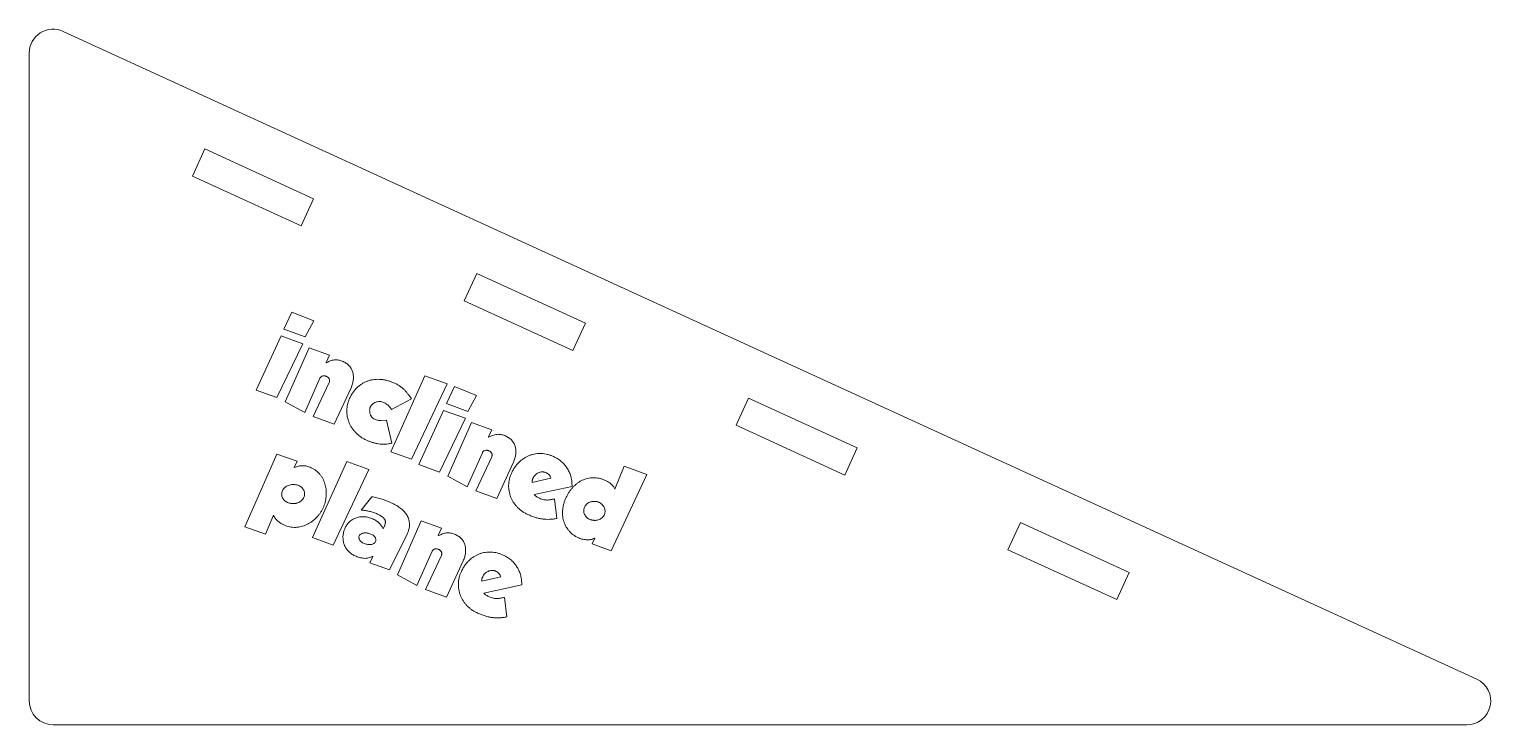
# Model space of a CAD drawing. Header units: inches. Extents: x 1.09 to 7.2, y 4.54 to 7.44.
import ezdxf

# ---------------------------------------------------------------- set-up
doc = ezdxf.new("R2010")
doc.units = ezdxf.units.IN
doc.header["$MEASUREMENT"] = 0

msp = doc.modelspace()

# ---------------------------------------------------------------- linework, layer by layer
at = {"color": 7, "linetype": 'Continuous', "lineweight": 15}
for p, q in [((7.1418, 4.7261), (1.2329, 7.4345)), ((1.0912, 7.3436), (1.0912, 4.6352)), ((1.8251, 6.943), (1.773, 6.8294)), ((2.2796, 6.7347), (1.8251, 6.943)), ((1.773, 6.8294), (2.2275, 6.621)), ((2.2275, 6.621), (2.2796, 6.7347)), ((2.9614, 6.4222), (2.9093, 6.3085)), ((3.4159, 6.2138), (2.9614, 6.4222)), ((2.9093, 6.3085), (3.3639, 6.1002)), ((2.1891, 6.2611), (2.1559, 6.1897)), ((2.2811, 6.2238), (2.1891, 6.2611)), ((2.1559, 6.1897), (2.2446, 6.1567)), ((2.2446, 6.1567), (2.2811, 6.2238)), ((3.3639, 6.1002), (3.4159, 6.2138)), ((2.1439, 6.1613), (2.0399, 5.9342)), ((2.1266, 5.9031), (2.235, 6.1283)), ((2.235, 6.1283), (2.1439, 6.1613)), ((2.2609, 6.111), (2.1615, 5.8856)), ((2.3459, 6.0803), (2.2609, 6.111)), ((2.332, 6.0499), (2.3459, 6.0803)), ((2.3336, 6.0492), (2.332, 6.0499)), ((2.7454, 5.9942), (2.603, 5.6762)), ((2.8376, 5.9606), (2.7454, 5.9942)), ((2.0399, 5.9342), (2.1266, 5.9031)), ((2.2427, 5.8413), (2.3062, 5.9841)), ((2.3449, 5.9669), (2.2781, 5.8242)), ((2.3664, 5.7923), (2.4362, 5.9446)), ((2.689, 5.6453), (2.8376, 5.9606)), ((2.8683, 5.9498), (2.835, 5.8784)), ((2.9603, 5.9125), (2.8683, 5.9498)), ((2.1615, 5.8856), (2.2427, 5.8413)), ((2.6053, 5.8537), (2.6885, 5.898)), ((2.835, 5.8784), (2.9238, 5.8454)), ((2.9238, 5.8454), (2.9603, 5.9125)), ((4.0977, 5.9013), (4.0456, 5.7877)), ((4.5523, 5.693), (4.0977, 5.9013)), ((2.2781, 5.8242), (2.3664, 5.7923)), ((2.5852, 5.8086), (2.5605, 5.8076)), ((2.6063, 5.7133), (2.5852, 5.8086)), ((2.8231, 5.85), (2.7191, 5.6229)), ((2.8058, 5.5918), (2.9141, 5.817)), ((2.9141, 5.817), (2.8231, 5.85)), ((2.9401, 5.7997), (2.8407, 5.5743)), ((3.025, 5.769), (2.9401, 5.7997)), ((3.0112, 5.7386), (3.025, 5.769)), ((4.0456, 5.7877), (4.5002, 5.5794)), ((3.0127, 5.738), (3.0112, 5.7386)), ((4.5002, 5.5794), (4.5523, 5.693)), ((2.1265, 5.6673), (1.9925, 5.3633)), ((2.2111, 5.6371), (2.1265, 5.6673)), ((2.1989, 5.6103), (2.2111, 5.6371)), ((2.4183, 5.6358), (2.2759, 5.3178)), ((2.5105, 5.6022), (2.4183, 5.6358)), ((2.603, 5.6762), (2.689, 5.6453)), ((2.7191, 5.6229), (2.8058, 5.5918)), ((2.9218, 5.53), (2.9854, 5.6728)), ((3.0241, 5.6556), (2.9573, 5.5129)), ((3.0455, 5.481), (3.1153, 5.6333)), ((2.3619, 5.2869), (2.5105, 5.6022)), ((2.8407, 5.5743), (2.9218, 5.53)), ((3.2719, 5.5658), (3.1929, 5.5482)), ((3.524, 5.2622), (3.6723, 5.5819)), ((3.5784, 5.6163), (3.5391, 5.521)), ((3.6723, 5.5819), (3.5784, 5.6163)), ((2.9573, 5.5129), (3.0455, 5.481)), ((3.2017, 5.4975), (3.3599, 5.5322)), ((2.5233, 5.4888), (2.4793, 5.4332)), ((3.297, 5.3981), (3.2874, 5.4801)), ((2.0788, 5.3324), (2.1123, 5.4118)), ((2.7299, 5.3878), (2.6305, 5.1624)), ((2.8148, 5.357), (2.7299, 5.3878)), ((5.2341, 5.3805), (5.182, 5.2669)), ((5.6886, 5.1722), (5.2341, 5.3805)), ((1.9925, 5.3633), (2.0788, 5.3324)), ((2.2759, 5.3178), (2.3619, 5.2869)), ((2.576, 5.3669), (2.5706, 5.3551)), ((2.5977, 5.1832), (2.6701, 5.33)), ((2.801, 5.3267), (2.8148, 5.357)), ((2.8025, 5.326), (2.801, 5.3267)), ((3.4547, 5.3149), (3.4444, 5.2924)), ((3.454, 5.3153), (3.4547, 5.3149)), ((2.7117, 5.1181), (2.7752, 5.2609)), ((3.4444, 5.2924), (3.524, 5.2622)), ((5.182, 5.2669), (5.6365, 5.0585)), ((2.5277, 5.2395), (2.5155, 5.2128)), ((2.5155, 5.2128), (2.5977, 5.1832)), ((2.5269, 5.2399), (2.5277, 5.2395)), ((2.8139, 5.2437), (2.7471, 5.1009)), ((2.8354, 5.0691), (2.9051, 5.2214)), ((2.6305, 5.1624), (2.7117, 5.1181)), ((3.0617, 5.1539), (2.9827, 5.1363)), ((5.6365, 5.0585), (5.6886, 5.1722)), ((2.7471, 5.1009), (2.8354, 5.0691)), ((2.9915, 5.0856), (3.1497, 5.1202)), ((3.0868, 4.9862), (3.0772, 5.0681)), ((1.1912, 4.5352), (7.1001, 4.5352))]:
    msp.add_line(p, q, dxfattribs=at)
for centre, start, end in [((1.1912, 7.3436), 65.37568, 180), ((7.1001, 4.6352), 270, 65.37568), ((1.1912, 4.6352), 180, 270)]:
    msp.add_arc(centre, 0.1, start, end, dxfattribs=at)
for points, knots in [([(2.4037, 6.0538), (2.401, 6.0549), (2.3958, 6.0572), (2.3876, 6.0594), (2.3794, 6.0608), (2.371, 6.0612), (2.3623, 6.0605), (2.3531, 6.0582), (2.3434, 6.0545), (2.3369, 6.051), (2.3336, 6.0492)], [0, 0, 0, 0, 0.118875, 0.2333423, 0.346874, 0.4589552, 0.575644, 0.7023019, 0.8440509, 1, 1, 1, 1]), ([(2.4362, 5.9446), (2.4373, 5.9473), (2.4396, 5.9527), (2.4424, 5.9609), (2.4444, 5.9692), (2.4458, 5.9773), (2.4464, 5.9853), (2.4463, 5.9932), (2.4455, 6.0009), (2.4439, 6.0083), (2.4417, 6.0154), (2.4387, 6.0222), (2.4348, 6.0286), (2.4302, 6.0346), (2.4249, 6.0403), (2.4186, 6.0454), (2.4115, 6.0499), (2.4064, 6.0525), (2.4037, 6.0538)], [0, 0, 0, 0, 0.069401, 0.137087, 0.202662, 0.267161, 0.330046, 0.391272, 0.450879, 0.509958, 0.568513, 0.625953, 0.684165, 0.742847, 0.803126, 0.865778, 0.930992, 1, 1, 1, 1]), ([(2.3062, 5.9841), (2.3068, 5.9853), (2.308, 5.9877), (2.3108, 5.9906), (2.3141, 5.9926), (2.3179, 5.9938), (2.3219, 5.9944), (2.3259, 5.9943), (2.3298, 5.9936), (2.3323, 5.9926), (2.3336, 5.9921)], [0, 0, 0, 0, 0.130245, 0.250532, 0.371273, 0.496341, 0.624147, 0.748745, 0.873625, 1, 1, 1, 1]), ([(2.3336, 5.9921), (2.3348, 5.9914), (2.3373, 5.9902), (2.3405, 5.9876), (2.3431, 5.9846), (2.3451, 5.9812), (2.3465, 5.9776), (2.347, 5.9739), (2.3465, 5.9703), (2.3454, 5.968), (2.3449, 5.9669)], [0, 0, 0, 0, 0.137107, 0.266972, 0.393468, 0.523554, 0.64866, 0.763121, 0.879859, 1, 1, 1, 1]), ([(2.6176, 5.9638), (2.613, 5.9658), (2.6039, 5.9698), (2.5899, 5.9742), (2.5759, 5.9774), (2.562, 5.9793), (2.5482, 5.98), (2.5348, 5.9793), (2.5217, 5.9773), (2.5091, 5.9739), (2.4969, 5.9693), (2.4853, 5.9633), (2.4742, 5.956), (2.4637, 5.9474), (2.4539, 5.9374), (2.4451, 5.9262), (2.437, 5.9137), (2.4326, 5.9047), (2.4304, 5.9)], [0, 0, 0, 0, 0.067774, 0.133778, 0.19802, 0.261199, 0.323028, 0.383181, 0.442255, 0.500881, 0.559176, 0.61745, 0.676899, 0.737818, 0.800242, 0.864285, 0.930627, 1, 1, 1, 1]), ([(2.6885, 5.898), (2.6868, 5.9008), (2.6831, 5.9064), (2.6769, 5.9148), (2.6699, 5.9236), (2.6621, 5.9327), (2.6532, 5.9417), (2.6427, 5.9498), (2.6308, 5.9574), (2.6221, 5.9616), (2.6176, 5.9638)], [0, 0, 0, 0, 0.099256, 0.205344, 0.319915, 0.442253, 0.571036, 0.705774, 0.847958, 1, 1, 1, 1]), ([(2.4304, 5.9), (2.4286, 5.8959), (2.4251, 5.8878), (2.4216, 5.8751), (2.4193, 5.8623), (2.4184, 5.8495), (2.4189, 5.8367), (2.4205, 5.8242), (2.4234, 5.8119), (2.4275, 5.7999), (2.4328, 5.7884), (2.4393, 5.7773), (2.4469, 5.7669), (2.4555, 5.7568), (2.4654, 5.7476), (2.4762, 5.7393), (2.4881, 5.7317), (2.4966, 5.7275), (2.5009, 5.7254)], [0, 0, 0, 0, 0.063847, 0.126312, 0.187657, 0.249091, 0.30982, 0.369822, 0.429724, 0.489762, 0.550361, 0.610921, 0.672579, 0.735524, 0.79961, 0.864615, 0.931137, 1, 1, 1, 1]), ([(2.5142, 5.8469), (2.5141, 5.8484), (2.5141, 5.8514), (2.5145, 5.8557), (2.5154, 5.8598), (2.5171, 5.8648), (2.5203, 5.8705), (2.5256, 5.8761), (2.5321, 5.8805), (2.5394, 5.884), (2.5476, 5.8863), (2.5534, 5.8869), (2.5563, 5.8872)], [0, 0, 0, 0, 0.069061, 0.134631, 0.198408, 0.259382, 0.378356, 0.493729, 0.612149, 0.734011, 0.863657, 1, 1, 1, 1]), ([(2.5563, 5.8872), (2.5583, 5.8871), (2.5626, 5.887), (2.5691, 5.8847), (2.576, 5.8816), (2.583, 5.8774), (2.5897, 5.8725), (2.5958, 5.8668), (2.6013, 5.8606), (2.604, 5.856), (2.6053, 5.8537)], [0, 0, 0, 0, 0.094988, 0.2077608, 0.333102, 0.46463, 0.6000937, 0.7384892, 0.8728226, 1, 1, 1, 1]), ([(2.5605, 5.8076), (2.5573, 5.8076), (2.5512, 5.8077), (2.5425, 5.8096), (2.5346, 5.8126), (2.5288, 5.8164), (2.5247, 5.82), (2.522, 5.823), (2.5197, 5.8263), (2.5178, 5.8299), (2.5163, 5.8337), (2.5152, 5.8379), (2.5144, 5.8423), (2.5142, 5.8454), (2.5142, 5.8469)], [0, 0, 0, 0, 0.138629, 0.267054, 0.388477, 0.508546, 0.567647, 0.626747, 0.684749, 0.743011, 0.803128, 0.865866, 0.930999, 1, 1, 1, 1]), ([(3.0829, 5.7425), (3.0802, 5.7436), (3.075, 5.7459), (3.0667, 5.7481), (3.0585, 5.7495), (3.0501, 5.7499), (3.0414, 5.7492), (3.0323, 5.7469), (3.0225, 5.7432), (3.0161, 5.7397), (3.0127, 5.738)], [0, 0, 0, 0, 0.118875, 0.2333423, 0.346874, 0.4589552, 0.575644, 0.7023019, 0.8440509, 1, 1, 1, 1]), ([(3.1153, 5.6333), (3.1165, 5.6361), (3.1188, 5.6414), (3.1216, 5.6497), (3.1236, 5.6579), (3.1249, 5.666), (3.1255, 5.674), (3.1255, 5.6819), (3.1247, 5.6896), (3.1231, 5.697), (3.1209, 5.7041), (3.1178, 5.7109), (3.114, 5.7173), (3.1094, 5.7233), (3.104, 5.729), (3.0978, 5.7341), (3.0907, 5.7386), (3.0855, 5.7412), (3.0829, 5.7425)], [0, 0, 0, 0, 0.0694011, 0.1370871, 0.2026615, 0.2671606, 0.3300458, 0.3912724, 0.450879, 0.509958, 0.5685129, 0.625953, 0.6841648, 0.7428466, 0.8031255, 0.8657775, 0.9309924, 1, 1, 1, 1]), ([(2.5009, 5.7254), (2.5048, 5.7237), (2.5128, 5.7202), (2.5252, 5.7158), (2.5381, 5.7121), (2.5514, 5.7096), (2.565, 5.7084), (2.5787, 5.7083), (2.5927, 5.7097), (2.6017, 5.7121), (2.6063, 5.7133)], [0, 0, 0, 0, 0.11827, 0.240031, 0.364471, 0.48868, 0.61425, 0.741023, 0.869704, 1, 1, 1, 1]), ([(2.9854, 5.6728), (2.986, 5.674), (2.9872, 5.6764), (2.99, 5.6793), (2.9933, 5.6813), (2.9971, 5.6825), (3.0011, 5.6831), (3.0051, 5.683), (3.009, 5.6823), (3.0115, 5.6813), (3.0127, 5.6808)], [0, 0, 0, 0, 0.130245, 0.250532, 0.371273, 0.496341, 0.624147, 0.748745, 0.873625, 1, 1, 1, 1]), ([(3.0127, 5.6808), (3.014, 5.6801), (3.0164, 5.6789), (3.0196, 5.6763), (3.0223, 5.6733), (3.0243, 5.6699), (3.0256, 5.6663), (3.0261, 5.6626), (3.0256, 5.659), (3.0246, 5.6567), (3.0241, 5.6556)], [0, 0, 0, 0, 0.1371068, 0.266972, 0.3934676, 0.5235544, 0.6486604, 0.7631208, 0.8798586, 1, 1, 1, 1]), ([(3.2822, 5.6568), (3.2781, 5.6586), (3.2701, 5.662), (3.2576, 5.6657), (3.2451, 5.6683), (3.2325, 5.6695), (3.2199, 5.6696), (3.2075, 5.6684), (3.1953, 5.6658), (3.1834, 5.6622), (3.1719, 5.6571), (3.1607, 5.6508), (3.15, 5.6432), (3.1397, 5.6344), (3.1301, 5.6243), (3.1212, 5.6128), (3.1132, 5.5999), (3.1087, 5.5907), (3.1064, 5.586)], [0, 0, 0, 0, 0.062134, 0.123233, 0.183176, 0.242829, 0.301893, 0.360341, 0.418549, 0.477021, 0.536273, 0.595908, 0.657771, 0.721226, 0.786818, 0.854809, 0.925774, 1, 1, 1, 1]), ([(3.3599, 5.5322), (3.3599, 5.5355), (3.36, 5.542), (3.3592, 5.5517), (3.3579, 5.5612), (3.3559, 5.5705), (3.3532, 5.5796), (3.3499, 5.5885), (3.346, 5.5972), (3.3413, 5.6055), (3.3362, 5.6137), (3.3302, 5.6213), (3.3238, 5.6284), (3.3167, 5.6351), (3.3089, 5.6413), (3.3006, 5.647), (3.2917, 5.6522), (3.2854, 5.6553), (3.2822, 5.6568)], [0, 0, 0, 0, 0.063504, 0.125556, 0.18683, 0.247688, 0.308089, 0.36849, 0.42946, 0.490984, 0.552635, 0.614217, 0.675967, 0.737946, 0.801154, 0.865592, 0.931698, 1, 1, 1, 1]), ([(2.2698, 5.6102), (2.2667, 5.6115), (2.2608, 5.6141), (2.2517, 5.6167), (2.2429, 5.6184), (2.2344, 5.6187), (2.2258, 5.6181), (2.217, 5.6165), (2.208, 5.6139), (2.202, 5.6115), (2.1989, 5.6103)], [0, 0, 0, 0, 0.137456, 0.264996, 0.385853, 0.500638, 0.615627, 0.736484, 0.863786, 1, 1, 1, 1]), ([(2.3197, 5.4426), (2.3213, 5.4463), (2.3245, 5.4537), (2.328, 5.4653), (2.3307, 5.4772), (2.3323, 5.4895), (2.333, 5.5017), (2.3326, 5.5139), (2.3312, 5.5258), (2.3289, 5.5375), (2.3255, 5.5489), (2.3208, 5.5598), (2.3151, 5.5702), (2.3083, 5.5801), (2.3004, 5.5893), (2.2913, 5.5975), (2.2811, 5.6046), (2.2736, 5.6083), (2.2698, 5.6102)], [0, 0, 0, 0, 0.062277, 0.124632, 0.187622, 0.251303, 0.315173, 0.377679, 0.439273, 0.500726, 0.561963, 0.622746, 0.683742, 0.745878, 0.808306, 0.870648, 0.934401, 1, 1, 1, 1]), ([(3.1064, 5.586), (3.1047, 5.582), (3.1014, 5.5742), (3.0979, 5.562), (3.0957, 5.5496), (3.0948, 5.5371), (3.0951, 5.5246), (3.0966, 5.5124), (3.0992, 5.5003), (3.1031, 5.4886), (3.1082, 5.4773), (3.1144, 5.4663), (3.1218, 5.4559), (3.1301, 5.4459), (3.1397, 5.4367), (3.1504, 5.4283), (3.1622, 5.4208), (3.1707, 5.4166), (3.175, 5.4145)], [0, 0, 0, 0, 0.062435, 0.123748, 0.184794, 0.245682, 0.306416, 0.36636, 0.425729, 0.485837, 0.545935, 0.606598, 0.668561, 0.732002, 0.796517, 0.862372, 0.929999, 1, 1, 1, 1]), ([(3.1929, 5.5482), (3.1929, 5.5495), (3.1928, 5.5519), (3.193, 5.555), (3.1935, 5.5576), (3.1943, 5.56), (3.1954, 5.5628), (3.1963, 5.5648), (3.1968, 5.5659)], [0, 0, 0, 0, 0.201746, 0.393721, 0.501691, 0.637953, 0.802441, 1, 1, 1, 1]), ([(3.1968, 5.5659), (3.198, 5.5684), (3.2005, 5.5732), (3.2058, 5.5795), (3.212, 5.5848), (3.219, 5.589), (3.2265, 5.5918), (3.2332, 5.5928), (3.2385, 5.5927), (3.2425, 5.5921), (3.2465, 5.5911), (3.2491, 5.59), (3.2504, 5.5895)], [0, 0, 0, 0, 0.1256755, 0.2508246, 0.3770986, 0.5020717, 0.6257606, 0.7479755, 0.8099183, 0.8715047, 0.9344077, 1, 1, 1, 1]), ([(3.2504, 5.5895), (3.253, 5.5882), (3.2579, 5.5857), (3.2632, 5.5814), (3.2667, 5.5775), (3.2688, 5.5741), (3.2707, 5.5702), (3.2715, 5.5673), (3.2719, 5.5658)], [0, 0, 0, 0, 0.26029, 0.49654, 0.61166, 0.732169, 0.861431, 1, 1, 1, 1]), ([(3.4993, 5.5568), (3.4951, 5.5587), (3.4867, 5.5622), (3.4739, 5.5659), (3.4612, 5.568), (3.4487, 5.5685), (3.4366, 5.5677), (3.4248, 5.5656), (3.4133, 5.5623), (3.4024, 5.5577), (3.3919, 5.552), (3.3819, 5.545), (3.3724, 5.5372), (3.3635, 5.5283), (3.3551, 5.5185), (3.3475, 5.5078), (3.3406, 5.4964), (3.3366, 5.4883), (3.3347, 5.4841)], [0, 0, 0, 0, 0.068991, 0.134574, 0.197848, 0.259418, 0.319507, 0.378495, 0.437081, 0.495697, 0.554775, 0.614403, 0.675296, 0.737898, 0.801579, 0.866146, 0.932206, 1, 1, 1, 1]), ([(2.1465, 5.499), (2.1466, 5.5017), (2.1468, 5.5069), (2.1491, 5.5145), (2.1533, 5.5214), (2.159, 5.5276), (2.166, 5.5329), (2.1745, 5.5367), (2.184, 5.5391), (2.1907, 5.5395), (2.1942, 5.5396)], [0, 0, 0, 0, 0.113325, 0.223936, 0.336493, 0.456451, 0.582691, 0.711878, 0.849745, 1, 1, 1, 1]), ([(2.195, 5.4602), (2.1932, 5.4602), (2.1896, 5.4602), (2.1845, 5.4607), (2.1797, 5.4617), (2.1737, 5.4633), (2.167, 5.4665), (2.1598, 5.4711), (2.1541, 5.477), (2.1498, 5.4837), (2.1471, 5.4911), (2.1467, 5.4964), (2.1465, 5.499)], [0, 0, 0, 0, 0.0780507, 0.1519013, 0.2230783, 0.2919989, 0.4215299, 0.5438299, 0.6599705, 0.772982, 0.8857712, 1, 1, 1, 1]), ([(2.1942, 5.5396), (2.1976, 5.5395), (2.2042, 5.5393), (2.2135, 5.5372), (2.2218, 5.5336), (2.2288, 5.5285), (2.2346, 5.5226), (2.2388, 5.5158), (2.2415, 5.5084), (2.2418, 5.5032), (2.242, 5.5006)], [0, 0, 0, 0, 0.149099, 0.285706, 0.414418, 0.540031, 0.661382, 0.774085, 0.885206, 1, 1, 1, 1]), ([(2.242, 5.5006), (2.2419, 5.498), (2.2417, 5.4929), (2.2393, 5.4854), (2.2351, 5.4785), (2.2305, 5.4734), (2.2261, 5.4696), (2.2224, 5.4671), (2.2185, 5.4649), (2.2143, 5.4633), (2.2098, 5.4619), (2.2051, 5.4609), (2.2001, 5.4604), (2.1967, 5.4602), (2.195, 5.4602)], [0, 0, 0, 0, 0.111966, 0.221299, 0.335201, 0.457941, 0.522302, 0.585716, 0.649872, 0.715412, 0.781986, 0.851565, 0.924607, 1, 1, 1, 1]), ([(3.5391, 5.521), (3.5382, 5.523), (3.5362, 5.5269), (3.5325, 5.5324), (3.528, 5.5374), (3.523, 5.542), (3.5175, 5.5463), (3.5118, 5.5502), (3.5057, 5.5538), (3.5015, 5.5558), (3.4993, 5.5568)], [0, 0, 0, 0, 0.120652, 0.241304, 0.363313, 0.488393, 0.615131, 0.741516, 0.870648, 1, 1, 1, 1]), ([(2.1554, 5.3707), (2.1594, 5.369), (2.1672, 5.3656), (2.1795, 5.3625), (2.1918, 5.3607), (2.2041, 5.3605), (2.2163, 5.3616), (2.2283, 5.3639), (2.2399, 5.3674), (2.2511, 5.3719), (2.2619, 5.3776), (2.2722, 5.3844), (2.282, 5.392), (2.2912, 5.4006), (2.2996, 5.4101), (2.3073, 5.4202), (2.3141, 5.4311), (2.3178, 5.4387), (2.3197, 5.4426)], [0, 0, 0, 0, 0.065072, 0.127978, 0.190058, 0.251835, 0.313546, 0.374176, 0.434694, 0.495611, 0.556785, 0.618492, 0.680457, 0.743995, 0.807823, 0.871479, 0.935313, 1, 1, 1, 1]), ([(2.6088, 5.4614), (2.6017, 5.4645), (2.5877, 5.4707), (2.5698, 5.4772), (2.5555, 5.4818), (2.5447, 5.4846), (2.534, 5.4871), (2.5268, 5.4882), (2.5233, 5.4888)], [0, 0, 0, 0, 0.256818, 0.509791, 0.634696, 0.757859, 0.879192, 1, 1, 1, 1]), ([(2.6701, 5.33), (2.6718, 5.3338), (2.6751, 5.3412), (2.6785, 5.3523), (2.6803, 5.363), (2.6806, 5.3733), (2.6797, 5.3831), (2.6777, 5.3926), (2.6746, 5.4016), (2.6704, 5.4101), (2.6653, 5.4182), (2.6593, 5.4259), (2.6523, 5.433), (2.6446, 5.4397), (2.6362, 5.4459), (2.6275, 5.4516), (2.6183, 5.4568), (2.612, 5.4599), (2.6088, 5.4614)], [0, 0, 0, 0, 0.075653, 0.146168, 0.211443, 0.273202, 0.332919, 0.39099, 0.44823, 0.505832, 0.563874, 0.622494, 0.682858, 0.745268, 0.808446, 0.87228, 0.935755, 1, 1, 1, 1]), ([(3.2242, 5.4824), (3.2222, 5.4834), (3.2179, 5.4855), (3.2117, 5.489), (3.2059, 5.4928), (3.203, 5.4961), (3.2017, 5.4975)], [0, 0, 0, 0, 0.24828, 0.522583, 0.784198, 1, 1, 1, 1]), ([(3.2874, 5.4801), (3.2825, 5.4788), (3.2728, 5.4763), (3.2601, 5.4748), (3.2497, 5.475), (3.2414, 5.4763), (3.2328, 5.4787), (3.2271, 5.4812), (3.2242, 5.4824)], [0, 0, 0, 0, 0.231762, 0.466529, 0.587574, 0.714905, 0.851871, 1, 1, 1, 1]), ([(3.3347, 5.4841), (3.3327, 5.4796), (3.3288, 5.4706), (3.3245, 5.4569), (3.3217, 5.4435), (3.3202, 5.4303), (3.3201, 5.4176), (3.321, 5.4053), (3.3232, 5.3935), (3.3263, 5.3823), (3.3306, 5.3717), (3.3359, 5.3618), (3.342, 5.3524), (3.349, 5.3438), (3.3568, 5.3359), (3.3653, 5.329), (3.3744, 5.3229), (3.381, 5.3197), (3.3842, 5.3181)], [0, 0, 0, 0, 0.077571, 0.151068, 0.222043, 0.290286, 0.356176, 0.419652, 0.48134, 0.541437, 0.60026, 0.658186, 0.715619, 0.773303, 0.830678, 0.886946, 0.943387, 1, 1, 1, 1]), ([(3.4088, 5.433), (3.4091, 5.4355), (3.4099, 5.4405), (3.4129, 5.4477), (3.4172, 5.4543), (3.423, 5.4599), (3.43, 5.4643), (3.4365, 5.467), (3.4422, 5.4686), (3.4469, 5.4693), (3.4518, 5.4696), (3.4551, 5.4693), (3.4568, 5.4692)], [0, 0, 0, 0, 0.111696, 0.227033, 0.345432, 0.463529, 0.585068, 0.713317, 0.78137, 0.850633, 0.923911, 1, 1, 1, 1]), ([(3.4568, 5.4692), (3.4584, 5.469), (3.4616, 5.4687), (3.4663, 5.4677), (3.4707, 5.4662), (3.476, 5.4637), (3.4821, 5.46), (3.4881, 5.4544), (3.493, 5.448), (3.496, 5.4408), (3.4981, 5.4335), (3.498, 5.4285), (3.498, 5.426)], [0, 0, 0, 0, 0.074708, 0.146634, 0.215731, 0.283742, 0.413951, 0.536974, 0.656487, 0.774267, 0.888783, 1, 1, 1, 1]), ([(2.1123, 5.4118), (2.1134, 5.4093), (2.1156, 5.4044), (2.1198, 5.3975), (2.1249, 5.3914), (2.1307, 5.3862), (2.1368, 5.3815), (2.143, 5.3774), (2.1491, 5.3737), (2.1533, 5.3717), (2.1554, 5.3707)], [0, 0, 0, 0, 0.135056, 0.265569, 0.393894, 0.522519, 0.649244, 0.771428, 0.887485, 1, 1, 1, 1]), ([(2.527, 5.3961), (2.5242, 5.3973), (2.5185, 5.3997), (2.5098, 5.4024), (2.5011, 5.4042), (2.4924, 5.4052), (2.4838, 5.4053), (2.4754, 5.4048), (2.4674, 5.4033), (2.4595, 5.4012), (2.4519, 5.3983), (2.4447, 5.3947), (2.4379, 5.3903), (2.4315, 5.3853), (2.4255, 5.3797), (2.4203, 5.3732), (2.4155, 5.3661), (2.413, 5.361), (2.4117, 5.3584)], [0, 0, 0, 0, 0.0691426, 0.1362491, 0.2021713, 0.2666171, 0.330228, 0.391653, 0.4524875, 0.5126289, 0.5722936, 0.6314667, 0.6913585, 0.7515412, 0.8119597, 0.8733058, 0.9356279, 1, 1, 1, 1]), ([(2.4793, 5.4332), (2.485, 5.4324), (2.4964, 5.4308), (2.5106, 5.4282), (2.5218, 5.4257), (2.5302, 5.4231), (2.5388, 5.4201), (2.5444, 5.4176), (2.5472, 5.4163)], [0, 0, 0, 0, 0.248016, 0.491167, 0.61305, 0.737857, 0.866873, 1, 1, 1, 1]), ([(2.5706, 5.3551), (2.5696, 5.3569), (2.5676, 5.3606), (2.564, 5.366), (2.5597, 5.3714), (2.5551, 5.3769), (2.5495, 5.3823), (2.543, 5.3873), (2.5354, 5.392), (2.5299, 5.3947), (2.527, 5.3961)], [0, 0, 0, 0, 0.100999, 0.207209, 0.319434, 0.437679, 0.563626, 0.697881, 0.843011, 1, 1, 1, 1]), ([(2.5472, 5.4163), (2.5502, 5.4149), (2.5559, 5.4121), (2.5636, 5.4073), (2.57, 5.4021), (2.5745, 5.3974), (2.5773, 5.3935), (2.5788, 5.3903), (2.5797, 5.3869), (2.5801, 5.3833), (2.5799, 5.3795), (2.5792, 5.3754), (2.5779, 5.3712), (2.5767, 5.3684), (2.576, 5.3669)], [0, 0, 0, 0, 0.151083, 0.28795, 0.412842, 0.527628, 0.581888, 0.634409, 0.686973, 0.741669, 0.798998, 0.860968, 0.927694, 1, 1, 1, 1]), ([(3.175, 5.4145), (3.1803, 5.4122), (3.1907, 5.4076), (3.2064, 5.4022), (3.2215, 5.3982), (3.2363, 5.3955), (3.251, 5.3941), (3.266, 5.3942), (3.2815, 5.3954), (3.2918, 5.3972), (3.297, 5.3981)], [0, 0, 0, 0, 0.139573, 0.270993, 0.395838, 0.513882, 0.630513, 0.749673, 0.872745, 1, 1, 1, 1]), ([(3.4506, 5.3901), (3.4489, 5.3903), (3.4456, 5.3907), (3.4408, 5.3917), (3.4363, 5.3931), (3.4309, 5.3954), (3.4248, 5.3991), (3.4187, 5.4046), (3.4141, 5.4111), (3.4105, 5.4179), (3.4086, 5.4254), (3.4087, 5.4305), (3.4088, 5.433)], [0, 0, 0, 0, 0.077159, 0.150468, 0.220629, 0.288302, 0.416677, 0.538967, 0.657152, 0.771972, 0.885752, 1, 1, 1, 1]), ([(3.498, 5.426), (3.4976, 5.4235), (3.4968, 5.4184), (3.4939, 5.4112), (3.4895, 5.4047), (3.4838, 5.3992), (3.4769, 5.3948), (3.4704, 5.3922), (3.4647, 5.3907), (3.4602, 5.3901), (3.4555, 5.3898), (3.4522, 5.39), (3.4506, 5.3901)], [0, 0, 0, 0, 0.1158974, 0.2325029, 0.3493127, 0.468709, 0.5902746, 0.7183318, 0.784818, 0.8537689, 0.9250109, 1, 1, 1, 1]), ([(2.4117, 5.3584), (2.4104, 5.3554), (2.4078, 5.3494), (2.4051, 5.3402), (2.4032, 5.3311), (2.4025, 5.3221), (2.4026, 5.3134), (2.4036, 5.3049), (2.4053, 5.2966), (2.4077, 5.2887), (2.411, 5.2812), (2.4149, 5.274), (2.4197, 5.2672), (2.4251, 5.2609), (2.4312, 5.2552), (2.4377, 5.25), (2.4448, 5.2453), (2.4499, 5.2429), (2.4525, 5.2416)], [0, 0, 0, 0, 0.0720982, 0.1409067, 0.2076092, 0.272773, 0.3363527, 0.3980328, 0.4583249, 0.5182189, 0.5776065, 0.6367522, 0.6960877, 0.756325, 0.8170329, 0.8771726, 0.9382615, 1, 1, 1, 1]), ([(2.4989, 5.2909), (2.4963, 5.2917), (2.4914, 5.2933), (2.4847, 5.2964), (2.4792, 5.3), (2.4748, 5.3042), (2.4716, 5.3088), (2.4696, 5.3135), (2.469, 5.3184), (2.4696, 5.3216), (2.4699, 5.3232)], [0, 0, 0, 0, 0.168277, 0.319951, 0.456319, 0.581753, 0.696077, 0.800217, 0.898733, 1, 1, 1, 1]), ([(2.4699, 5.3232), (2.4705, 5.3247), (2.4717, 5.3277), (2.475, 5.3315), (2.4795, 5.3343), (2.4849, 5.3363), (2.491, 5.3374), (2.4975, 5.3377), (2.5042, 5.337), (2.5088, 5.3359), (2.5111, 5.3353)], [0, 0, 0, 0, 0.10286, 0.20464, 0.314131, 0.436092, 0.568773, 0.704507, 0.847474, 1, 1, 1, 1]), ([(2.5111, 5.3353), (2.5139, 5.3345), (2.519, 5.3329), (2.5259, 5.3297), (2.5314, 5.3258), (2.5354, 5.3213), (2.538, 5.3167), (2.5397, 5.3122), (2.5402, 5.3078), (2.5397, 5.305), (2.5395, 5.3037)], [0, 0, 0, 0, 0.183769, 0.343533, 0.483761, 0.608395, 0.720648, 0.821426, 0.912538, 1, 1, 1, 1]), ([(2.8727, 5.3305), (2.87, 5.3317), (2.8648, 5.3339), (2.8566, 5.3362), (2.8483, 5.3376), (2.8399, 5.338), (2.8312, 5.3373), (2.8221, 5.3349), (2.8123, 5.3312), (2.8059, 5.3278), (2.8025, 5.326)], [0, 0, 0, 0, 0.118875, 0.2333423, 0.346874, 0.4589552, 0.575644, 0.7023019, 0.8440509, 1, 1, 1, 1]), ([(2.9051, 5.2214), (2.9063, 5.2241), (2.9086, 5.2295), (2.9114, 5.2377), (2.9134, 5.2459), (2.9147, 5.2541), (2.9154, 5.2621), (2.9153, 5.27), (2.9145, 5.2776), (2.9129, 5.285), (2.9107, 5.2922), (2.9076, 5.299), (2.9038, 5.3054), (2.8992, 5.3114), (2.8938, 5.317), (2.8876, 5.3221), (2.8805, 5.3267), (2.8753, 5.3292), (2.8727, 5.3305)], [0, 0, 0, 0, 0.0694011, 0.1370871, 0.2026615, 0.2671606, 0.3300458, 0.3912724, 0.450879, 0.509958, 0.5685129, 0.625953, 0.6841648, 0.7428466, 0.8031255, 0.8657775, 0.9309924, 1, 1, 1, 1]), ([(3.3842, 5.3181), (3.387, 5.3169), (3.3926, 5.3145), (3.4014, 5.3118), (3.4104, 5.3099), (3.4196, 5.3086), (3.4288, 5.3083), (3.4377, 5.3093), (3.4462, 5.3115), (3.4514, 5.314), (3.454, 5.3153)], [0, 0, 0, 0, 0.125883, 0.252332, 0.380345, 0.510136, 0.637937, 0.761262, 0.880169, 1, 1, 1, 1]), ([(2.5395, 5.3037), (2.539, 5.3022), (2.538, 5.2992), (2.535, 5.2955), (2.531, 5.2924), (2.5261, 5.29), (2.5202, 5.2885), (2.5136, 5.2882), (2.5064, 5.2889), (2.5015, 5.2902), (2.4989, 5.2909)], [0, 0, 0, 0, 0.09805, 0.196243, 0.29896, 0.414966, 0.540785, 0.677318, 0.830193, 1, 1, 1, 1]), ([(2.7752, 5.2609), (2.7758, 5.2621), (2.777, 5.2645), (2.7798, 5.2673), (2.7831, 5.2694), (2.7869, 5.2706), (2.7909, 5.2711), (2.7949, 5.2711), (2.7988, 5.2703), (2.8013, 5.2693), (2.8025, 5.2688)], [0, 0, 0, 0, 0.130245, 0.250532, 0.371273, 0.496341, 0.624147, 0.748745, 0.873625, 1, 1, 1, 1]), ([(2.8025, 5.2688), (2.8038, 5.2682), (2.8062, 5.2669), (2.8094, 5.2644), (2.8121, 5.2613), (2.8141, 5.2579), (2.8154, 5.2543), (2.8159, 5.2507), (2.8154, 5.247), (2.8144, 5.2448), (2.8139, 5.2437)], [0, 0, 0, 0, 0.1371068, 0.266972, 0.3934676, 0.5235544, 0.6486604, 0.7631208, 0.8798586, 1, 1, 1, 1]), ([(3.072, 5.2449), (3.0679, 5.2466), (3.0599, 5.25), (3.0475, 5.2538), (3.0349, 5.2563), (3.0223, 5.2576), (3.0097, 5.2576), (2.9973, 5.2565), (2.9851, 5.2539), (2.9732, 5.2502), (2.9617, 5.2452), (2.9505, 5.2389), (2.9398, 5.2313), (2.9295, 5.2225), (2.9199, 5.2123), (2.911, 5.2009), (2.903, 5.188), (2.8985, 5.1787), (2.8962, 5.174)], [0, 0, 0, 0, 0.062134, 0.123233, 0.183176, 0.242829, 0.301893, 0.360341, 0.418549, 0.477021, 0.536273, 0.595908, 0.657771, 0.721226, 0.786818, 0.854809, 0.925774, 1, 1, 1, 1]), ([(2.4525, 5.2416), (2.4556, 5.2403), (2.4618, 5.2376), (2.4713, 5.2347), (2.4808, 5.2325), (2.4903, 5.2312), (2.4998, 5.231), (2.5091, 5.2326), (2.5183, 5.2354), (2.524, 5.2384), (2.5269, 5.2399)], [0, 0, 0, 0, 0.132157, 0.260194, 0.385507, 0.508828, 0.630273, 0.751535, 0.872908, 1, 1, 1, 1]), ([(3.1497, 5.1202), (3.1497, 5.1235), (3.1498, 5.1301), (3.149, 5.1398), (3.1477, 5.1493), (3.1457, 5.1586), (3.143, 5.1676), (3.1398, 5.1765), (3.1358, 5.1852), (3.1311, 5.1936), (3.126, 5.2017), (3.12, 5.2093), (3.1136, 5.2165), (3.1065, 5.2232), (3.0987, 5.2293), (3.0904, 5.2351), (3.0815, 5.2403), (3.0752, 5.2433), (3.072, 5.2449)], [0, 0, 0, 0, 0.063504, 0.125556, 0.18683, 0.247688, 0.308089, 0.36849, 0.42946, 0.490984, 0.552635, 0.614217, 0.675967, 0.737946, 0.801154, 0.865592, 0.931698, 1, 1, 1, 1]), ([(2.8962, 5.174), (2.8945, 5.1701), (2.8912, 5.1623), (2.8877, 5.15), (2.8855, 5.1377), (2.8846, 5.1251), (2.8849, 5.1127), (2.8864, 5.1004), (2.889, 5.0884), (2.8929, 5.0767), (2.898, 5.0653), (2.9042, 5.0544), (2.9116, 5.044), (2.9199, 5.034), (2.9295, 5.0247), (2.9402, 5.0164), (2.952, 5.0088), (2.9605, 5.0047), (2.9648, 5.0026)], [0, 0, 0, 0, 0.062435, 0.123748, 0.184794, 0.245682, 0.306416, 0.36636, 0.425729, 0.485837, 0.545935, 0.606598, 0.668561, 0.732002, 0.796517, 0.862372, 0.929999, 1, 1, 1, 1]), ([(2.9827, 5.1363), (2.9827, 5.1375), (2.9826, 5.1399), (2.9828, 5.143), (2.9833, 5.1456), (2.9841, 5.148), (2.9852, 5.1509), (2.9861, 5.1529), (2.9866, 5.154)], [0, 0, 0, 0, 0.201746, 0.393721, 0.501691, 0.637953, 0.802441, 1, 1, 1, 1]), ([(2.9866, 5.154), (2.9878, 5.1564), (2.9903, 5.1612), (2.9956, 5.1675), (3.0018, 5.1729), (3.0088, 5.177), (3.0163, 5.1799), (3.023, 5.1808), (3.0283, 5.1808), (3.0323, 5.1802), (3.0363, 5.1792), (3.0389, 5.1781), (3.0402, 5.1775)], [0, 0, 0, 0, 0.1256755, 0.2508246, 0.3770986, 0.5020717, 0.6257606, 0.7479755, 0.8099183, 0.8715047, 0.9344077, 1, 1, 1, 1]), ([(3.0402, 5.1775), (3.0428, 5.1762), (3.0477, 5.1738), (3.053, 5.1695), (3.0565, 5.1656), (3.0586, 5.1621), (3.0605, 5.1582), (3.0613, 5.1554), (3.0617, 5.1539)], [0, 0, 0, 0, 0.26029, 0.49654, 0.61166, 0.732169, 0.861431, 1, 1, 1, 1]), ([(3.014, 5.0705), (3.012, 5.0714), (3.0077, 5.0735), (3.0015, 5.077), (2.9957, 5.0808), (2.9928, 5.0841), (2.9915, 5.0856)], [0, 0, 0, 0, 0.24828, 0.522583, 0.784198, 1, 1, 1, 1]), ([(3.0772, 5.0681), (3.0724, 5.0669), (3.0626, 5.0643), (3.0499, 5.0628), (3.0395, 5.063), (3.0312, 5.0643), (3.0226, 5.0668), (3.017, 5.0692), (3.014, 5.0705)], [0, 0, 0, 0, 0.231762, 0.466529, 0.587574, 0.714905, 0.851871, 1, 1, 1, 1]), ([(2.9648, 5.0026), (2.9701, 5.0002), (2.9805, 4.9957), (2.9962, 4.9903), (3.0113, 4.9862), (3.0261, 4.9835), (3.0408, 4.9822), (3.0558, 4.9822), (3.0713, 4.9834), (3.0816, 4.9853), (3.0868, 4.9862)], [0, 0, 0, 0, 0.139573, 0.270993, 0.395838, 0.513882, 0.630513, 0.749673, 0.872745, 1, 1, 1, 1])]:
    msp.add_open_spline(points, degree=3, knots=knots, dxfattribs=at)

doc.saveas('drawing.dxf')
